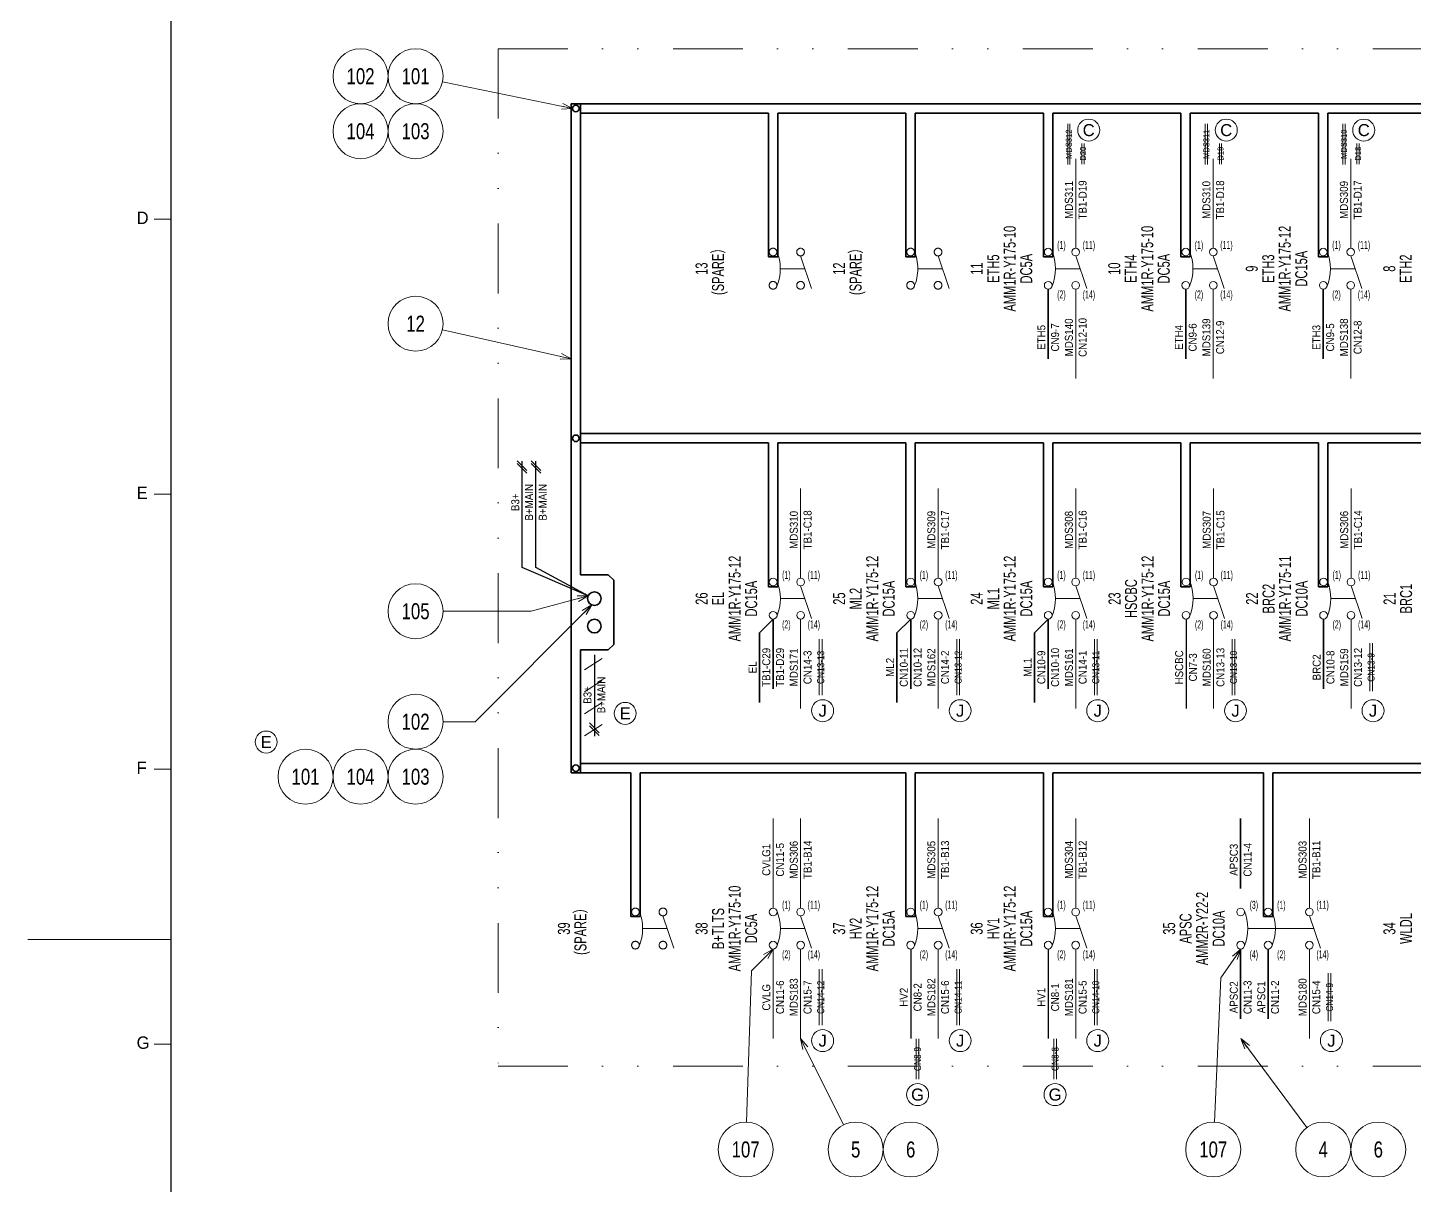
# Model space of a CAD drawing. Header units: millimetres. Extents: x 10 to 832, y 7 to 590.
# Drawn here: x 9.5 to 261.5, y 208.3 to 418.8 of the extents above; entities that cross this region are included whole.
import ezdxf
from ezdxf.enums import TextEntityAlignment as Align

# ---------------------------------------------------------------- set-up
doc = ezdxf.new("R2010")
doc.units = ezdxf.units.MM
for name, pattern in [('DASHDOT', [25.3, 12.7, -6.3, 0, -6.3]), ('DASHED', [19, 12.7, -6.3]), ('DIVIDE', [31.6, 12.7, -6.3, 0, -6.3, 0, -6.3])]:
    doc.linetypes.add(name, pattern=pattern)
for name, color, linetype in [('GR1_02', 7, 'Continuous'), ('GR1_03', 7, 'Continuous'), ('GR1_04', 7, 'Continuous'), ('GR1_05', 7, 'Continuous'), ('GR1_13', 7, 'Continuous'), ('GR1_15', 7, 'Continuous'), ('図面枠B6M', 7, 'Continuous')]:
    doc.layers.add(name, color=color, linetype=linetype)
doc.styles.add('HG丸ｺﾞｼｯｸM-PRO', font='')
doc.styles.get('HG丸ｺﾞｼｯｸM-PRO').set_extended_font_data('HG丸ｺﾞｼｯｸM-PRO')

# ---------------------------------------------------------------- blocks, each defined once
blk = doc.blocks.new('BLKF023')
at = {"layer": '図面枠B6M', "color": 2, "linetype": 'Continuous', "lineweight": 25}
blk.add_line((35.5, 584), (35.5, 15), dxfattribs=at)
at = {"layer": '図面枠B6M', "color": 4, "linetype": 'Continuous', "lineweight": 13}
for p, q in [((32.5, 384), (35.5, 384)), ((32.5, 334), (35.5, 334)), ((32.5, 284), (35.5, 284)), ((9.5, 253), (35.5, 253)), ((32.5, 234), (35.5, 234))]:
    blk.add_line(p, q, dxfattribs=at)
at = {"layer": '図面枠B6M', "color": 4, "linetype": 'Continuous', "lineweight": 13, "style": 'HG丸ｺﾞｼｯｸM-PRO'}
for s, width, p in [('D', 1.002334, (29.29, 382.45)), ('E', 1.001589, (29.29, 332.45)), ('F', 0.998986, (29.29, 282.45)), ('G', 1.003714, (29.29, 232.45))]:
    blk.add_text(s, height=2.25, dxfattribs=dict(at, width=width)).set_placement(p, align=Align.BOTTOM_LEFT)
blk = doc.blocks.new('BLKF029')
at = {"layer": 'GR1_02', "color": 4, "linetype": 'Continuous', "lineweight": 13}
blk.add_line((244.48, 251.41), (242.48, 257.32), dxfattribs=at)
at = {"layer": 'GR1_02', "color": 4, "linetype": 'DASHDOT', "lineweight": 13}
blk.add_line((231.29, 255), (243.3, 255), dxfattribs=at)
at = {"layer": 'GR1_02', "color": 4, "linetype": 'Continuous', "lineweight": 13}
for centre in [(229.98, 258.02), (234.98, 258.02), (242.48, 258.02), (229.98, 251.98), (234.98, 251.98), (242.48, 251.98)]:
    blk.add_circle(centre, 0.701, dxfattribs=at)
for centre in [(222.79, 255), (227.79, 255)]:
    blk.add_arc(centre, 8.5, 337.237, 22.763, dxfattribs=at)
at = {"layer": 'GR1_02', "color": 4, "linetype": 'Continuous', "lineweight": 13, "style": 'HG丸ｺﾞｼｯｸM-PRO'}
for s, width, p in [('(3)', 0.521222, (232.38, 259.32)), ('(1)', 0.521222, (237.38, 259.32)), ('(11)', 0.521214, (244.88, 259.32)), ('(4)', 0.521222, (232.38, 250.31)), ('(2)', 0.521222, (237.38, 250.31)), ('(14)', 0.521214, (244.88, 250.31))]:
    blk.add_text(s, height=1.455, dxfattribs=dict(at, width=width)).set_placement(p, align=Align.MIDDLE_CENTER)
blk = doc.blocks.new('BLKF030')
at = {"layer": 'GR1_13', "color": 4, "linetype": 'DIVIDE', "lineweight": 13}
for p, q in [((95, 415), (465, 415)), ((95, 415), (95, 230)), ((95, 230), (465, 230))]:
    blk.add_line(p, q, dxfattribs=at)
blk = doc.blocks.new('BLKF031')
at = {"layer": 'GR1_03', "color": 3, "linetype": 'Continuous', "lineweight": 35}
for p, q in [((445.88, 405), (110, 405)), ((110, 405), (110, 403.3)), ((144.13, 403.3), (110, 403.3)), ((144.13, 403.3), (144.13, 377.17)), ((145.83, 403.3), (145.83, 377.17)), ((169.13, 403.3), (145.83, 403.3)), ((169.13, 377.17), (169.13, 403.3)), ((194.13, 403.3), (170.83, 403.3)), ((170.83, 377.17), (170.83, 403.3)), ((194.13, 403.3), (194.13, 377.17)), ((195.83, 403.3), (195.83, 377.17)), ((219.13, 403.3), (195.83, 403.3)), ((219.13, 403.3), (219.13, 377.17)), ((220.83, 403.3), (220.83, 377.17)), ((244.13, 403.3), (220.83, 403.3)), ((244.13, 403.3), (244.13, 377.17)), ((245.83, 403.3), (245.83, 377.17)), ((269.13, 403.3), (245.83, 403.3)), ((144.13, 377.17), (145.83, 377.17)), ((169.13, 377.17), (170.83, 377.17)), ((169.19, 377.17), (170.89, 377.17)), ((194.13, 377.17), (195.83, 377.17)), ((219.13, 377.17), (220.83, 377.17)), ((244.13, 377.17), (245.83, 377.17))]:
    blk.add_line(p, q, dxfattribs=at)
blk = doc.blocks.new('BLKF045')
at = {"layer": 'GR1_02', "color": 4, "linetype": 'Continuous', "lineweight": 13}
blk.add_line((252.05, 311.41), (250.05, 317.32), dxfattribs=at)
at = {"layer": 'GR1_02', "color": 4, "linetype": 'DASHDOT', "lineweight": 13}
blk.add_line((246.36, 315), (250.87, 315), dxfattribs=at)
at = {"layer": 'GR1_02', "color": 4, "linetype": 'Continuous', "lineweight": 13}
for centre in [(245.05, 318.02), (250.05, 318.02), (245.05, 311.98), (250.05, 311.98)]:
    blk.add_circle(centre, 0.701, dxfattribs=at)
blk.add_arc((237.86, 315), 8.5, 337.237, 22.763, dxfattribs=at)
at = {"layer": 'GR1_02', "color": 4, "linetype": 'Continuous', "lineweight": 13, "style": 'HG丸ｺﾞｼｯｸM-PRO'}
for s, width, p in [('(1)', 0.521222, (247.45, 319.32)), ('(11)', 0.521214, (252.45, 319.32)), ('(2)', 0.521222, (247.45, 310.31)), ('(14)', 0.521214, (252.45, 310.31))]:
    blk.add_text(s, height=1.455, dxfattribs=dict(at, width=width)).set_placement(p, align=Align.MIDDLE_CENTER)
blk = doc.blocks.new('BLKF046')
at = {"layer": 'GR1_02', "color": 4, "linetype": 'Continuous', "lineweight": 13}
blk.add_line((152, 311.41), (150, 317.32), dxfattribs=at)
at = {"layer": 'GR1_02', "color": 4, "linetype": 'DASHDOT', "lineweight": 13}
blk.add_line((146.31, 315), (150.82, 315), dxfattribs=at)
at = {"layer": 'GR1_02', "color": 4, "linetype": 'Continuous', "lineweight": 13}
for centre in [(145, 318.02), (150, 318.02), (145, 311.98), (150, 311.98)]:
    blk.add_circle(centre, 0.701, dxfattribs=at)
blk.add_arc((137.81, 315), 8.5, 337.237, 22.763, dxfattribs=at)
at = {"layer": 'GR1_02', "color": 4, "linetype": 'Continuous', "lineweight": 13, "style": 'HG丸ｺﾞｼｯｸM-PRO'}
for s, width, p in [('(1)', 0.521222, (147.4, 319.32)), ('(11)', 0.521214, (152.4, 319.32)), ('(2)', 0.521222, (147.4, 310.31)), ('(14)', 0.521214, (152.4, 310.31))]:
    blk.add_text(s, height=1.455, dxfattribs=dict(at, width=width)).set_placement(p, align=Align.MIDDLE_CENTER)
blk = doc.blocks.new('BLKF047')
at = {"layer": 'GR1_02', "color": 4, "linetype": 'Continuous', "lineweight": 13}
blk.add_line((177, 311.41), (175, 317.32), dxfattribs=at)
at = {"layer": 'GR1_02', "color": 4, "linetype": 'DASHDOT', "lineweight": 13}
blk.add_line((171.31, 315), (175.82, 315), dxfattribs=at)
at = {"layer": 'GR1_02', "color": 4, "linetype": 'Continuous', "lineweight": 13}
for centre in [(170, 318.02), (175, 318.02), (170, 311.98), (175, 311.98)]:
    blk.add_circle(centre, 0.701, dxfattribs=at)
blk.add_arc((162.81, 315), 8.5, 337.237, 22.763, dxfattribs=at)
at = {"layer": 'GR1_02', "color": 4, "linetype": 'Continuous', "lineweight": 13, "style": 'HG丸ｺﾞｼｯｸM-PRO'}
for s, width, p in [('(1)', 0.521222, (172.4, 319.32)), ('(11)', 0.521214, (177.4, 319.32)), ('(2)', 0.521222, (172.4, 310.31)), ('(14)', 0.521214, (177.4, 310.31))]:
    blk.add_text(s, height=1.455, dxfattribs=dict(at, width=width)).set_placement(p, align=Align.MIDDLE_CENTER)
blk = doc.blocks.new('BLKF048')
at = {"layer": 'GR1_02', "color": 4, "linetype": 'Continuous', "lineweight": 13}
blk.add_line((202, 311.41), (200, 317.32), dxfattribs=at)
at = {"layer": 'GR1_02', "color": 4, "linetype": 'DASHDOT', "lineweight": 13}
blk.add_line((196.31, 315), (200.82, 315), dxfattribs=at)
at = {"layer": 'GR1_02', "color": 4, "linetype": 'Continuous', "lineweight": 13}
for centre in [(195, 318.02), (200, 318.02), (195, 311.98), (200, 311.98)]:
    blk.add_circle(centre, 0.701, dxfattribs=at)
blk.add_arc((187.81, 315), 8.5, 337.237, 22.763, dxfattribs=at)
at = {"layer": 'GR1_02', "color": 4, "linetype": 'Continuous', "lineweight": 13, "style": 'HG丸ｺﾞｼｯｸM-PRO'}
for s, width, p in [('(1)', 0.521222, (197.4, 319.32)), ('(11)', 0.521214, (202.4, 319.32)), ('(2)', 0.521222, (197.4, 310.31)), ('(14)', 0.521214, (202.4, 310.31))]:
    blk.add_text(s, height=1.455, dxfattribs=dict(at, width=width)).set_placement(p, align=Align.MIDDLE_CENTER)
blk = doc.blocks.new('BLKF052')
at = {"layer": 'GR1_02', "color": 4, "linetype": 'Continuous', "lineweight": 13}
blk.add_line((252, 371.41), (250, 377.32), dxfattribs=at)
at = {"layer": 'GR1_02', "color": 4, "linetype": 'DASHDOT', "lineweight": 13}
blk.add_line((246.31, 375), (250.82, 375), dxfattribs=at)
at = {"layer": 'GR1_02', "color": 4, "linetype": 'Continuous', "lineweight": 13}
for centre in [(245, 378.02), (250, 378.02), (245, 371.98), (250, 371.98)]:
    blk.add_circle(centre, 0.701, dxfattribs=at)
blk.add_arc((237.81, 375), 8.5, 337.237, 22.763, dxfattribs=at)
at = {"layer": 'GR1_02', "color": 4, "linetype": 'Continuous', "lineweight": 13, "style": 'HG丸ｺﾞｼｯｸM-PRO'}
for s, width, p in [('(1)', 0.521222, (247.4, 379.32)), ('(11)', 0.521214, (252.4, 379.32)), ('(2)', 0.521222, (247.4, 370.31)), ('(14)', 0.521214, (252.4, 370.31))]:
    blk.add_text(s, height=1.455, dxfattribs=dict(at, width=width)).set_placement(p, align=Align.MIDDLE_CENTER)
blk = doc.blocks.new('BLKF053')
at = {"layer": 'GR1_02', "color": 4, "linetype": 'Continuous', "lineweight": 13}
blk.add_line((227, 371.41), (225, 377.32), dxfattribs=at)
at = {"layer": 'GR1_02', "color": 4, "linetype": 'DASHDOT', "lineweight": 13}
blk.add_line((221.31, 375), (225.82, 375), dxfattribs=at)
at = {"layer": 'GR1_02', "color": 4, "linetype": 'Continuous', "lineweight": 13}
for centre in [(220, 378.02), (225, 378.02), (220, 371.98), (225, 371.98)]:
    blk.add_circle(centre, 0.701, dxfattribs=at)
blk.add_arc((212.81, 375), 8.5, 337.237, 22.763, dxfattribs=at)
at = {"layer": 'GR1_02', "color": 4, "linetype": 'Continuous', "lineweight": 13, "style": 'HG丸ｺﾞｼｯｸM-PRO'}
for s, width, p in [('(1)', 0.521222, (222.4, 379.32)), ('(11)', 0.521214, (227.4, 379.32)), ('(2)', 0.521222, (222.4, 370.31)), ('(14)', 0.521214, (227.4, 370.31))]:
    blk.add_text(s, height=1.455, dxfattribs=dict(at, width=width)).set_placement(p, align=Align.MIDDLE_CENTER)
blk = doc.blocks.new('BLKF054')
at = {"layer": 'GR1_02', "color": 4, "linetype": 'Continuous', "lineweight": 13}
blk.add_line((202, 371.41), (200, 377.32), dxfattribs=at)
at = {"layer": 'GR1_02', "color": 4, "linetype": 'DASHDOT', "lineweight": 13}
blk.add_line((196.31, 375), (200.82, 375), dxfattribs=at)
at = {"layer": 'GR1_02', "color": 4, "linetype": 'Continuous', "lineweight": 13}
for centre in [(195, 378.02), (200, 378.02), (195, 371.98), (200, 371.98)]:
    blk.add_circle(centre, 0.701, dxfattribs=at)
blk.add_arc((187.81, 375), 8.5, 337.237, 22.763, dxfattribs=at)
at = {"layer": 'GR1_02', "color": 4, "linetype": 'Continuous', "lineweight": 13, "style": 'HG丸ｺﾞｼｯｸM-PRO'}
for s, width, p in [('(1)', 0.521222, (197.4, 379.32)), ('(11)', 0.521214, (202.4, 379.32)), ('(2)', 0.521222, (197.4, 370.31)), ('(14)', 0.521214, (202.4, 370.31))]:
    blk.add_text(s, height=1.455, dxfattribs=dict(at, width=width)).set_placement(p, align=Align.MIDDLE_CENTER)
blk = doc.blocks.new('BLKF055')
at = {"layer": 'GR1_02', "color": 4, "linetype": 'Continuous', "lineweight": 13}
blk.add_line((177, 251.41), (175, 257.32), dxfattribs=at)
at = {"layer": 'GR1_02', "color": 4, "linetype": 'DASHDOT', "lineweight": 13}
blk.add_line((171.31, 255), (175.82, 255), dxfattribs=at)
at = {"layer": 'GR1_02', "color": 4, "linetype": 'Continuous', "lineweight": 13}
for centre in [(170, 258.02), (175, 258.02), (170, 251.98), (175, 251.98)]:
    blk.add_circle(centre, 0.701, dxfattribs=at)
blk.add_arc((162.81, 255), 8.5, 337.237, 22.763, dxfattribs=at)
at = {"layer": 'GR1_02', "color": 4, "linetype": 'Continuous', "lineweight": 13, "style": 'HG丸ｺﾞｼｯｸM-PRO'}
for s, width, p in [('(1)', 0.521222, (172.4, 259.32)), ('(11)', 0.521214, (177.4, 259.32)), ('(2)', 0.521222, (172.4, 250.31)), ('(14)', 0.521214, (177.4, 250.31))]:
    blk.add_text(s, height=1.455, dxfattribs=dict(at, width=width)).set_placement(p, align=Align.MIDDLE_CENTER)
blk = doc.blocks.new('BLKF056')
at = {"layer": 'GR1_02', "color": 4, "linetype": 'Continuous', "lineweight": 13}
blk.add_line((202, 251.41), (200, 257.32), dxfattribs=at)
at = {"layer": 'GR1_02', "color": 4, "linetype": 'DASHDOT', "lineweight": 13}
blk.add_line((196.31, 255), (200.82, 255), dxfattribs=at)
at = {"layer": 'GR1_02', "color": 4, "linetype": 'Continuous', "lineweight": 13}
for centre in [(195, 258.02), (200, 258.02), (195, 251.98), (200, 251.98)]:
    blk.add_circle(centre, 0.701, dxfattribs=at)
blk.add_arc((187.81, 255), 8.5, 337.237, 22.763, dxfattribs=at)
at = {"layer": 'GR1_02', "color": 4, "linetype": 'Continuous', "lineweight": 13, "style": 'HG丸ｺﾞｼｯｸM-PRO'}
for s, width, p in [('(1)', 0.521222, (197.4, 259.32)), ('(11)', 0.521214, (202.4, 259.32)), ('(2)', 0.521222, (197.4, 250.31)), ('(14)', 0.521214, (202.4, 250.31))]:
    blk.add_text(s, height=1.455, dxfattribs=dict(at, width=width)).set_placement(p, align=Align.MIDDLE_CENTER)
blk = doc.blocks.new('BLKF065')
at = {"layer": 'GR1_02', "color": 4, "linetype": 'DIVIDE', "lineweight": 13}
for p, q in [((151.98, 371.41), (149.98, 377.32)), ((146.29, 375), (150.8, 375))]:
    blk.add_line(p, q, dxfattribs=at)
for centre in [(144.98, 378.02), (149.98, 378.02), (144.98, 371.98), (149.98, 371.98)]:
    blk.add_circle(centre, 0.701, dxfattribs=at)
blk.add_arc((137.79, 375), 8.5, 337.237, 22.763, dxfattribs=at)
blk = doc.blocks.new('BLKF066')
at = {"layer": 'GR1_03', "color": 3, "linetype": 'Continuous', "lineweight": 35}
for p, q in [((445.88, 345), (110, 345)), ((110, 345), (110, 343.3)), ((144.13, 343.3), (110, 343.3)), ((144.13, 343.3), (144.13, 317.17)), ((145.83, 343.3), (145.83, 317.17)), ((169.13, 343.3), (145.83, 343.3)), ((169.13, 317.17), (169.13, 343.3)), ((194.13, 343.3), (170.83, 343.3)), ((170.83, 317.17), (170.83, 343.3)), ((194.13, 343.3), (194.13, 317.17)), ((195.83, 343.3), (195.83, 317.17)), ((219.13, 343.3), (195.83, 343.3)), ((219.13, 343.3), (219.13, 317.17)), ((220.83, 343.3), (220.83, 317.17)), ((244.13, 343.3), (220.83, 343.3)), ((244.13, 343.3), (244.13, 317.17)), ((245.83, 343.3), (245.83, 317.17)), ((269.13, 343.3), (245.83, 343.3)), ((144.13, 317.17), (145.83, 317.17)), ((169.13, 317.17), (170.83, 317.17)), ((169.19, 317.17), (170.89, 317.17)), ((194.13, 317.17), (195.83, 317.17)), ((219.13, 317.17), (220.83, 317.17)), ((244.13, 317.17), (245.83, 317.17))]:
    blk.add_line(p, q, dxfattribs=at)
blk = doc.blocks.new('BLKF067')
at = {"layer": 'GR1_02', "color": 4, "linetype": 'Continuous', "lineweight": 13}
blk.add_line((227.05, 311.41), (225.05, 317.32), dxfattribs=at)
at = {"layer": 'GR1_02', "color": 4, "linetype": 'DASHDOT', "lineweight": 13}
blk.add_line((221.36, 315), (225.87, 315), dxfattribs=at)
at = {"layer": 'GR1_02', "color": 4, "linetype": 'Continuous', "lineweight": 13}
for centre in [(220.05, 318.02), (225.05, 318.02), (220.05, 311.98), (225.05, 311.98)]:
    blk.add_circle(centre, 0.701, dxfattribs=at)
blk.add_arc((212.86, 315), 8.5, 337.237, 22.763, dxfattribs=at)
at = {"layer": 'GR1_02', "color": 4, "linetype": 'Continuous', "lineweight": 13, "style": 'HG丸ｺﾞｼｯｸM-PRO'}
for s, width, p in [('(1)', 0.521222, (222.45, 319.32)), ('(11)', 0.521214, (227.45, 319.32)), ('(2)', 0.521222, (222.45, 310.31)), ('(14)', 0.521214, (227.45, 310.31))]:
    blk.add_text(s, height=1.455, dxfattribs=dict(at, width=width)).set_placement(p, align=Align.MIDDLE_CENTER)
blk = doc.blocks.new('BLKF068')
at = {"layer": 'GR1_03', "color": 3, "linetype": 'Continuous', "lineweight": 35}
for p, q in [((445.88, 285), (110, 285)), ((110, 285), (110, 283.3)), ((119.12, 283.3), (110, 283.3)), ((119.12, 283.3), (119.12, 257.17)), ((169.13, 283.3), (120.82, 283.3)), ((120.82, 283.3), (120.82, 257.17)), ((169.13, 257.17), (169.13, 283.3)), ((194.13, 283.3), (170.83, 283.3)), ((170.83, 257.17), (170.83, 283.3)), ((194.13, 283.3), (194.13, 257.17)), ((195.83, 283.3), (195.83, 257.17)), ((234.13, 283.3), (195.83, 283.3)), ((234.13, 283.3), (234.13, 257.17)), ((235.83, 283.3), (235.83, 257.17)), ((269.13, 283.3), (235.83, 283.3)), ((119.12, 257.17), (120.82, 257.17)), ((169.13, 257.17), (170.83, 257.17)), ((169.19, 257.17), (170.89, 257.17)), ((194.13, 257.17), (195.83, 257.17)), ((234.13, 257.17), (235.83, 257.17))]:
    blk.add_line(p, q, dxfattribs=at)
blk = doc.blocks.new('BLKF069')
at = {"layer": 'GR1_02', "color": 4, "linetype": 'DIVIDE', "lineweight": 13}
for p, q in [((126.97, 251.41), (124.97, 257.32)), ((121.27, 255), (125.78, 255))]:
    blk.add_line(p, q, dxfattribs=at)
for centre in [(119.97, 258.02), (124.97, 258.02), (119.97, 251.98), (124.97, 251.98)]:
    blk.add_circle(centre, 0.701, dxfattribs=at)
blk.add_arc((112.77, 255), 8.5, 337.237, 22.763, dxfattribs=at)
blk = doc.blocks.new('BLKF070')
at = {"layer": 'GR1_03', "color": 3, "linetype": 'Continuous', "lineweight": 35}
for p, q in [((108.3, 405), (110, 405)), ((108.3, 405), (108.3, 283.3)), ((110, 405), (110, 319.34)), ((115.04, 319.34), (110, 319.34)), ((116.04, 318.34), (115.04, 319.34)), ((116.04, 306.66), (116.04, 318.34)), ((110, 305.66), (110, 283.3)), ((110, 305.66), (115.04, 305.66)), ((116.04, 306.66), (115.04, 305.66)), ((108.3, 283.3), (110, 283.3))]:
    blk.add_line(p, q, dxfattribs=at)
for centre, radius in [((109.15, 404.15), 0.6), ((109.15, 344.15), 0.6), ((112.5, 315), 1.24), ((112.5, 310), 1.24), ((109.15, 284.15), 0.6)]:
    blk.add_circle(centre, radius, dxfattribs=at)
blk = doc.blocks.new('BLKF114')
at = {"layer": 'GR1_02', "color": 4, "linetype": 'DIVIDE', "lineweight": 13}
for p, q in [((176.98, 371.41), (174.98, 377.32)), ((171.29, 375), (175.8, 375))]:
    blk.add_line(p, q, dxfattribs=at)
for centre in [(169.98, 378.02), (174.98, 378.02), (169.98, 371.98), (174.98, 371.98)]:
    blk.add_circle(centre, 0.701, dxfattribs=at)
blk.add_arc((162.79, 375), 8.5, 337.237, 22.763, dxfattribs=at)
blk = doc.blocks.new('FXTIP_ARROW_S')
at = {"color": 0, "linetype": 'Continuous', "lineweight": -2}
for q in [(-1, 0), (-0.97, 0.26), (-0.97, -0.26)]:
    blk.add_line((0, 0), q, dxfattribs=at)
blk = doc.blocks.new('BLKF192')
at = {"layer": 'GR1_02', "color": 4, "linetype": 'Continuous', "lineweight": 13}
blk.add_line((152, 251.41), (150, 257.32), dxfattribs=at)
at = {"layer": 'GR1_02', "color": 4, "linetype": 'DASHDOT', "lineweight": 13}
blk.add_line((146.31, 255), (150.82, 255), dxfattribs=at)
at = {"layer": 'GR1_02', "color": 4, "linetype": 'Continuous', "lineweight": 13}
for centre in [(145, 258.02), (150, 258.02), (145, 251.98), (150, 251.98)]:
    blk.add_circle(centre, 0.701, dxfattribs=at)
blk.add_arc((137.81, 255), 8.5, 337.237, 22.763, dxfattribs=at)
at = {"layer": 'GR1_02', "color": 4, "linetype": 'Continuous', "lineweight": 13, "style": 'HG丸ｺﾞｼｯｸM-PRO'}
for s, width, p in [('(1)', 0.521222, (147.4, 259.32)), ('(11)', 0.521214, (152.4, 259.32)), ('(2)', 0.521222, (147.4, 250.31)), ('(14)', 0.521214, (152.4, 250.31))]:
    blk.add_text(s, height=1.455, dxfattribs=dict(at, width=width)).set_placement(p, align=Align.MIDDLE_CENTER)
blk = doc.blocks.new('BLKF221')
at = {"layer": 'GR1_05', "color": 4, "linetype": 'Continuous', "lineweight": 13}
blk.add_circle((202.36, 400.2), 2, dxfattribs=at)
at = {"layer": 'GR1_05', "color": 4, "linetype": 'Continuous', "lineweight": 13, "style": 'HG丸ｺﾞｼｯｸM-PRO', "width": 1.042931}
blk.add_text('C', height=2.18, dxfattribs=at).set_placement((202.36, 400.2), align=Align.MIDDLE_CENTER)
blk = doc.blocks.new('BLKF238')
at = {"layer": 'GR1_05', "color": 4, "linetype": 'Continuous', "lineweight": 13}
blk.add_circle((227.36, 400.2), 2, dxfattribs=at)
at = {"layer": 'GR1_05', "color": 4, "linetype": 'Continuous', "lineweight": 13, "style": 'HG丸ｺﾞｼｯｸM-PRO', "width": 1.042931}
blk.add_text('C', height=2.18, dxfattribs=at).set_placement((227.36, 400.2), align=Align.MIDDLE_CENTER)
blk = doc.blocks.new('BLKF239')
at = {"layer": 'GR1_05', "color": 4, "linetype": 'Continuous', "lineweight": 13}
blk.add_circle((252.36, 400.2), 2, dxfattribs=at)
at = {"layer": 'GR1_05', "color": 4, "linetype": 'Continuous', "lineweight": 13, "style": 'HG丸ｺﾞｼｯｸM-PRO', "width": 1.042931}
blk.add_text('C', height=2.18, dxfattribs=at).set_placement((252.36, 400.2), align=Align.MIDDLE_CENTER)
blk = doc.blocks.new('BLKF251')
at = {"layer": 'GR1_05', "color": 4, "linetype": 'Continuous', "lineweight": 13}
blk.add_circle((52.84, 288.92), 2, dxfattribs=at)
at = {"layer": 'GR1_05', "color": 4, "linetype": 'Continuous', "lineweight": 13, "style": 'HG丸ｺﾞｼｯｸM-PRO', "width": 1.04259}
blk.add_text('E', height=2.18, dxfattribs=at).set_placement((52.84, 288.92), align=Align.MIDDLE_CENTER)
blk = doc.blocks.new('BLKF261')
at = {"layer": 'GR1_05', "color": 4, "linetype": 'Continuous', "lineweight": 13}
blk.add_circle((118.1, 294.12), 2, dxfattribs=at)
at = {"layer": 'GR1_05', "color": 4, "linetype": 'Continuous', "lineweight": 13, "style": 'HG丸ｺﾞｼｯｸM-PRO', "width": 1.04259}
blk.add_text('E', height=2.18, dxfattribs=at).set_placement((118.1, 294.12), align=Align.MIDDLE_CENTER)
blk = doc.blocks.new('BLKF299')
at = {"layer": 'GR1_05', "color": 4, "linetype": 'Continuous', "lineweight": 13}
blk.add_circle((196.25, 224.81), 2, dxfattribs=at)
at = {"layer": 'GR1_05', "color": 4, "linetype": 'Continuous', "lineweight": 13, "style": 'HG丸ｺﾞｼｯｸM-PRO', "width": 1.042883}
blk.add_text('G', height=2.18, dxfattribs=at).set_placement((196.25, 224.81), align=Align.MIDDLE_CENTER)
blk = doc.blocks.new('BLKF300')
at = {"layer": 'GR1_05', "color": 4, "linetype": 'Continuous', "lineweight": 13}
blk.add_circle((171.25, 224.81), 2, dxfattribs=at)
at = {"layer": 'GR1_05', "color": 4, "linetype": 'Continuous', "lineweight": 13, "style": 'HG丸ｺﾞｼｯｸM-PRO', "width": 1.042883}
blk.add_text('G', height=2.18, dxfattribs=at).set_placement((171.25, 224.81), align=Align.MIDDLE_CENTER)
blk = doc.blocks.new('BLKF340')
at = {"layer": 'GR1_05', "color": 4, "linetype": 'Continuous', "lineweight": 13}
blk.add_circle((154, 294.62), 2, dxfattribs=at)
at = {"layer": 'GR1_05', "color": 4, "linetype": 'Continuous', "lineweight": 13, "style": 'HG丸ｺﾞｼｯｸM-PRO', "width": 1.042809}
blk.add_text('J', height=2.18, dxfattribs=at).set_placement((154, 294.62), align=Align.MIDDLE_CENTER)
blk = doc.blocks.new('BLKF341')
at = {"layer": 'GR1_05', "color": 4, "linetype": 'Continuous', "lineweight": 13}
blk.add_circle((179, 294.62), 2, dxfattribs=at)
at = {"layer": 'GR1_05', "color": 4, "linetype": 'Continuous', "lineweight": 13, "style": 'HG丸ｺﾞｼｯｸM-PRO', "width": 1.042809}
blk.add_text('J', height=2.18, dxfattribs=at).set_placement((179, 294.62), align=Align.MIDDLE_CENTER)
blk = doc.blocks.new('BLKF342')
at = {"layer": 'GR1_05', "color": 4, "linetype": 'Continuous', "lineweight": 13}
blk.add_circle((204, 294.62), 2, dxfattribs=at)
at = {"layer": 'GR1_05', "color": 4, "linetype": 'Continuous', "lineweight": 13, "style": 'HG丸ｺﾞｼｯｸM-PRO', "width": 1.042809}
blk.add_text('J', height=2.18, dxfattribs=at).set_placement((204, 294.62), align=Align.MIDDLE_CENTER)
blk = doc.blocks.new('BLKF343')
at = {"layer": 'GR1_05', "color": 4, "linetype": 'Continuous', "lineweight": 13}
blk.add_circle((154, 234.62), 2, dxfattribs=at)
at = {"layer": 'GR1_05', "color": 4, "linetype": 'Continuous', "lineweight": 13, "style": 'HG丸ｺﾞｼｯｸM-PRO', "width": 1.042809}
blk.add_text('J', height=2.18, dxfattribs=at).set_placement((154, 234.62), align=Align.MIDDLE_CENTER)
blk = doc.blocks.new('BLKF344')
at = {"layer": 'GR1_05', "color": 4, "linetype": 'Continuous', "lineweight": 13}
blk.add_circle((179, 234.62), 2, dxfattribs=at)
at = {"layer": 'GR1_05', "color": 4, "linetype": 'Continuous', "lineweight": 13, "style": 'HG丸ｺﾞｼｯｸM-PRO', "width": 1.042809}
blk.add_text('J', height=2.18, dxfattribs=at).set_placement((179, 234.62), align=Align.MIDDLE_CENTER)
blk = doc.blocks.new('BLKF345')
at = {"layer": 'GR1_05', "color": 4, "linetype": 'Continuous', "lineweight": 13}
blk.add_circle((204, 234.62), 2, dxfattribs=at)
at = {"layer": 'GR1_05', "color": 4, "linetype": 'Continuous', "lineweight": 13, "style": 'HG丸ｺﾞｼｯｸM-PRO', "width": 1.042809}
blk.add_text('J', height=2.18, dxfattribs=at).set_placement((204, 234.62), align=Align.MIDDLE_CENTER)
blk = doc.blocks.new('BLKF346')
at = {"layer": 'GR1_05', "color": 4, "linetype": 'Continuous', "lineweight": 13}
blk.add_circle((246.48, 234.62), 2, dxfattribs=at)
at = {"layer": 'GR1_05', "color": 4, "linetype": 'Continuous', "lineweight": 13, "style": 'HG丸ｺﾞｼｯｸM-PRO', "width": 1.042809}
blk.add_text('J', height=2.18, dxfattribs=at).set_placement((246.48, 234.62), align=Align.MIDDLE_CENTER)
blk = doc.blocks.new('BLKF355')
at = {"layer": 'GR1_05', "color": 4, "linetype": 'Continuous', "lineweight": 13}
blk.add_circle((229.05, 294.62), 2, dxfattribs=at)
at = {"layer": 'GR1_05', "color": 4, "linetype": 'Continuous', "lineweight": 13, "style": 'HG丸ｺﾞｼｯｸM-PRO', "width": 1.042809}
blk.add_text('J', height=2.18, dxfattribs=at).set_placement((229.05, 294.62), align=Align.MIDDLE_CENTER)
blk = doc.blocks.new('BLKF356')
at = {"layer": 'GR1_05', "color": 4, "linetype": 'Continuous', "lineweight": 13}
blk.add_circle((254.05, 294.62), 2, dxfattribs=at)
at = {"layer": 'GR1_05', "color": 4, "linetype": 'Continuous', "lineweight": 13, "style": 'HG丸ｺﾞｼｯｸM-PRO', "width": 1.042809}
blk.add_text('J', height=2.18, dxfattribs=at).set_placement((254.05, 294.62), align=Align.MIDDLE_CENTER)

msp = doc.modelspace()

# ---------------------------------------------------------------- linework, layer by layer
at = {"layer": 'GR1_03', "color": 4, "linetype": 'Continuous', "lineweight": 13}
for p, q in [((200, 395), (200, 378.72)), ((225, 395), (225, 378.72)), ((250, 395), (250, 378.72)), ((200, 371.28), (200, 355)), ((225, 371.28), (225, 355)), ((250, 371.28), (250, 355)), ((98.49, 340.07), (100.25, 338.3)), ((98.49, 339.57), (100.25, 337.8)), ((100.99, 340.07), (102.75, 338.3)), ((100.99, 339.57), (102.75, 337.8)), ((150, 335), (150, 318.72)), ((175, 335), (175, 318.72)), ((200, 335), (200, 318.72)), ((225.05, 335), (225.05, 318.72)), ((250.05, 335), (250.05, 318.72)), ((150, 311.28), (150, 295)), ((175, 311.28), (175, 295)), ((200, 311.28), (200, 295)), ((225.05, 311.28), (225.05, 295)), ((250.05, 311.28), (250.05, 295)), ((145, 275), (145, 258.72)), ((150, 275), (150, 258.72)), ((175, 275), (175, 258.72)), ((200, 275), (200, 258.72)), ((242.48, 275), (242.48, 258.72)), ((145, 251.28), (145, 235)), ((150, 251.28), (150, 235)), ((175, 251.28), (175, 235)), ((200, 251.28), (200, 235)), ((242.48, 251.28), (242.48, 235))]:
    msp.add_line(p, q, dxfattribs=at)
at = {"layer": 'GR1_03', "color": 3, "linetype": 'DASHED', "lineweight": 35}
for p, q in [((195, 371.28), (195, 355)), ((220, 371.28), (220, 355)), ((245, 371.28), (245, 355)), ((145, 311.28), (142.5, 308.78)), ((145, 311.28), (145, 295)), ((170, 311.28), (167.5, 308.78)), ((170, 311.28), (170, 295)), ((195, 311.28), (192.5, 308.78)), ((195, 311.28), (195, 295)), ((245.05, 311.28), (245.05, 295)), ((142.5, 308.78), (142.5, 295)), ((167.5, 308.78), (167.5, 295)), ((192.5, 308.78), (192.5, 295)), ((229.98, 275), (229.98, 258.72)), ((229.98, 251.28), (229.98, 235)), ((234.98, 251.28), (234.98, 235))]:
    msp.add_line(p, q, dxfattribs=at)
at = {"layer": 'GR1_03', "color": 2, "linetype": 'Continuous', "lineweight": 25}
for p, q in [((99.37, 320.63), (99.37, 340.02)), ((101.87, 320.63), (101.87, 340.02)), ((111.36, 315.49), (99.37, 320.63)), ((111.36, 315.49), (101.87, 320.63)), ((220.05, 311.28), (220.05, 295)), ((170, 251.28), (170, 235)), ((195, 251.28), (195, 235))]:
    msp.add_line(p, q, dxfattribs=at)
at = {"layer": 'GR1_05', "color": 4, "linetype": 'Continuous', "lineweight": 13}
for p, q in [((198.55, 393.95), (198.55, 401.33)), ((198.95, 393.95), (198.95, 401.33)), ((223.55, 393.95), (223.55, 401.33)), ((223.95, 393.95), (223.95, 401.33)), ((248.55, 393.95), (248.55, 401.33)), ((248.95, 393.95), (248.95, 401.33)), ((201.12, 394.02), (201.12, 397.78)), ((201.52, 394.02), (201.52, 397.78)), ((226.12, 394.02), (226.12, 397.78)), ((226.52, 394.02), (226.52, 397.78)), ((251.12, 394.02), (251.12, 397.78)), ((251.52, 394.02), (251.52, 397.78)), ((153.39, 297.42), (153.39, 307.62)), ((153.89, 297.42), (153.89, 307.62)), ((178.39, 297.42), (178.39, 307.62)), ((178.89, 297.42), (178.89, 307.62)), ((203.39, 297.42), (203.39, 307.62)), ((203.89, 297.42), (203.89, 307.62)), ((228.44, 297.42), (228.44, 307.62)), ((228.94, 297.42), (228.94, 307.62)), ((253.44, 298.17), (253.44, 306.87)), ((253.94, 298.17), (253.94, 306.87)), ((113.89, 304.08), (110.73, 302.07)), ((113.89, 300.08), (110.73, 298.07)), ((113.89, 296.08), (110.73, 294.07)), ((111.62, 292.39), (113.38, 290.62)), ((113.89, 292.08), (110.73, 290.07)), ((111.62, 291.89), (113.38, 290.12)), ((153.39, 237.42), (153.39, 247.62)), ((153.89, 237.42), (153.89, 247.62)), ((178.39, 237.42), (178.39, 247.62)), ((178.89, 237.42), (178.89, 247.62)), ((203.39, 237.42), (203.39, 247.62)), ((203.89, 237.42), (203.89, 247.62)), ((245.88, 238.17), (245.88, 246.87)), ((246.38, 238.17), (246.38, 246.87)), ((171, 227.61), (171, 234.96)), ((171.5, 227.61), (171.5, 234.96)), ((196, 227.61), (196, 234.96)), ((196.5, 227.61), (196.5, 234.96))]:
    msp.add_line(p, q, dxfattribs=at)
at = {"layer": 'GR1_05', "color": 2, "linetype": 'Continuous', "lineweight": 25}
msp.add_line((112.5, 304.78), (112.5, 289.98), dxfattribs=at)
at = {"layer": 'GR1_15', "color": 4, "linetype": 'Continuous', "lineweight": 13}
for p, q in [((108.55, 404.15), (84.9, 409)), ((108.3, 358.62), (84.88, 363.9)), ((111.36, 315.49), (101, 312.71)), ((101, 312.71), (85, 312.71)), ((112.04, 313.84), (90.82, 292.62)), ((90.82, 292.62), (85, 292.62)), ((145, 251.28), (141.06, 247.29)), ((230, 251.28), (226.38, 246.02)), ((141.06, 247.29), (140.16, 219.82)), ((226.38, 246.02), (225.22, 219.81)), ((150, 235), (157.78, 219.3)), ((230, 235), (242.02, 218.83))]:
    msp.add_line(p, q, dxfattribs=at)
for centre in [(70, 410), (80, 410), (70, 400), (80, 400), (80, 365), (80, 312.71), (80, 292.62), (60, 282.62), (70, 282.62), (80, 282.62), (140, 214.82), (160, 214.82), (170, 214.82), (225, 214.82), (245, 214.82), (255, 214.82)]:
    msp.add_circle(centre, 5, dxfattribs=at)

# ---------------------------------------------------------------- block references
at = {"layer": 'GR1_02', "color": 4, "linetype": 'DIVIDE', "lineweight": 13}
for name in ['BLKF065', 'BLKF114', 'BLKF069']:
    msp.add_blockref(name, (0, 0), dxfattribs=at)
at = {"layer": 'GR1_02', "color": 4, "linetype": 'Continuous', "lineweight": 13}
for name in ['BLKF054', 'BLKF053', 'BLKF052', 'BLKF046', 'BLKF047', 'BLKF048', 'BLKF067', 'BLKF045', 'BLKF192', 'BLKF055', 'BLKF056', 'BLKF029']:
    msp.add_blockref(name, (0, 0), dxfattribs=at)
at = {"layer": 'GR1_03', "color": 3, "linetype": 'Continuous', "lineweight": 35}
for name in ['BLKF070', 'BLKF031', 'BLKF066', 'BLKF068']:
    msp.add_blockref(name, (0, 0), dxfattribs=at)
at = {"layer": 'GR1_05', "color": 4, "linetype": 'Continuous', "lineweight": 13}
for name in ['BLKF221', 'BLKF238', 'BLKF239', 'BLKF261', 'BLKF340', 'BLKF341', 'BLKF342', 'BLKF355', 'BLKF356', 'BLKF251', 'BLKF343', 'BLKF344', 'BLKF345', 'BLKF346', 'BLKF300', 'BLKF299']:
    msp.add_blockref(name, (0, 0), dxfattribs=at)
at = {"layer": 'GR1_13', "color": 4, "linetype": 'DIVIDE', "lineweight": 13}
msp.add_blockref('BLKF030', (0, 0), dxfattribs=at)
at = {"layer": 'GR1_15', "color": 4, "linetype": 'Continuous', "lineweight": 13, "xscale": 2, "yscale": 2}
for p, rotation in [((108.55, 404.15), 348.4201701571803), ((108.3, 358.62), 347.3019098971873), ((111.36, 315.49), 15.00000000000002), ((112.04, 313.84), 44.99999999999996), ((145, 251.28), 45.42088126022701), ((230, 251.28), 55.46063883397561), ((150, 235), 116.3599990434115), ((230, 235), 126.6234827992888)]:
    msp.add_blockref('FXTIP_ARROW_S', p, dxfattribs=dict(at, rotation=rotation))
at = {"layer": '図面枠B6M', "color": 4, "linetype": 'Continuous', "lineweight": 13}
msp.add_blockref('BLKF023', (0, 0), dxfattribs=at)

# ---------------------------------------------------------------- texts
at = {"layer": 'GR1_02', "color": 4, "linetype": 'Continuous', "lineweight": 13, "style": 'HG丸ｺﾞｼｯｸM-PRO'}
for s, height, width, p in [('AMM1R-Y175-10', 2.1818, 0.692153, (188, 375)), ('AMM1R-Y175-10', 2.1818, 0.692153, (213, 375)), ('AMM1R-Y175-12', 2.1818, 0.692153, (238, 375)), ('(SPARE）', 2.182, 0.691922, (134.98, 375)), ('(SPARE）', 2.182, 0.691922, (159.98, 375)), ('DC15A', 2.182, 0.692605, (241, 375)), ('13', 2.182, 0.691275, (131.98, 375)), ('12', 2.182, 0.691275, (156.98, 375)), ('11', 2.182, 0.691275, (182, 375)), ('ETH5', 2.182, 0.69225, (185, 375)), ('DC5A', 2.182, 0.692919, (191, 375)), ('10', 2.182, 0.691275, (207, 375)), ('ETH4', 2.182, 0.69225, (210, 375)), ('DC5A', 2.182, 0.692919, (216, 375)), ('ETH3', 2.182, 0.69225, (235, 375)), ('ETH2', 2.182, 0.69225, (260, 375)), ('9', 2.18, 0.691275, (232, 375)), ('8', 2.18, 0.691275, (257, 375)), ('AMM1R-Y175-12', 2.1818, 0.692153, (138, 315)), ('AMM1R-Y175-12', 2.1818, 0.692153, (163, 315)), ('AMM1R-Y175-12', 2.1818, 0.692153, (188, 315)), ('AMM1R-Y175-12', 2.1818, 0.692153, (213.05, 315)), ('AMM1R-Y175-11', 2.1818, 0.692153, (238.05, 315)), ('DC15A', 2.182, 0.692605, (141, 315)), ('DC15A', 2.182, 0.692605, (166, 315)), ('DC15A', 2.182, 0.692605, (191, 315)), ('HSCBC', 2.182, 0.692976, (210.05, 315)), ('DC15A', 2.182, 0.692605, (216.05, 315)), ('BRC2', 2.182, 0.693219, (235.05, 315)), ('DC10A', 2.182, 0.692605, (241.05, 315)), ('BRC1', 2.182, 0.693219, (260.05, 315)), ('26', 2.182, 0.691275, (132, 315)), ('EL', 2.182, 0.692167, (135, 315)), ('25', 2.182, 0.691275, (157, 315)), ('ML2', 2.182, 0.692704, (160, 315)), ('24', 2.182, 0.691275, (182, 315)), ('ML1', 2.182, 0.692704, (185, 315)), ('23', 2.182, 0.691275, (207.05, 315)), ('22', 2.182, 0.691275, (232.05, 315)), ('21', 2.182, 0.691275, (257.05, 315)), ('AMM1R-Y175-10', 2.1818, 0.692153, (138, 255)), ('AMM1R-Y175-12', 2.1818, 0.692153, (163, 255)), ('AMM1R-Y175-12', 2.1818, 0.692153, (188, 255)), ('AMM2R-Y22-2', 2.1818, 0.692315, (222.98, 255)), ('(SPARE）', 2.182, 0.691922, (109.97, 255)), ('B+TLTS', 2.182, 0.693754, (135, 255)), ('DC5A', 2.182, 0.692919, (141, 255)), ('DC15A', 2.182, 0.692605, (166, 255)), ('DC15A', 2.182, 0.692605, (191, 255)), ('APSC', 2.182, 0.692262, (219.98, 255)), ('DC10A', 2.182, 0.692605, (225.98, 255)), ('WLDL', 2.182, 0.692533, (260.02, 255)), ('39', 2.182, 0.691275, (106.97, 255)), ('38', 2.182, 0.691275, (132, 255)), ('37', 2.182, 0.691275, (157, 255)), ('HV2', 2.182, 0.690888, (160, 255)), ('36', 2.182, 0.691275, (182, 255)), ('HV1', 2.182, 0.690888, (185, 255)), ('35', 2.182, 0.691275, (216.98, 255)), ('34', 2.182, 0.691275, (257.02, 255))]:
    msp.add_text(s, height=height, rotation=90, dxfattribs=dict(at, width=width)).set_placement(p, align=Align.MIDDLE_CENTER)
at = {"layer": 'GR1_04', "color": 3, "linetype": 'Continuous', "lineweight": 35, "style": 'HG丸ｺﾞｼｯｸM-PRO'}
for s, width, p in [('MDS311', 0.911744, (198.75, 387.5)), ('TB1-D19', 0.911582, (201.25, 387.5)), ('MDS310', 0.911744, (223.75, 387.5)), ('TB1-D18', 0.911582, (226.25, 387.5)), ('MDS309', 0.911744, (248.75, 387.5)), ('TB1-D17', 0.911582, (251.25, 387.5)), ('MDS140', 0.911744, (198.75, 362.5)), ('CN12-10', 0.911268, (201.25, 362.5)), ('MDS139', 0.911744, (223.75, 362.5)), ('CN12-9', 0.911361, (226.25, 362.5)), ('MDS138', 0.911744, (248.75, 362.5)), ('CN12-8', 0.911361, (251.25, 362.5)), ('ETH5', 0.912511, (193.75, 362.5)), ('CN9-7', 0.911493, (196.25, 362.5)), ('ETH4', 0.912511, (218.75, 362.5)), ('CN9-6', 0.911493, (221.25, 362.5)), ('ETH3', 0.912511, (243.75, 362.5)), ('CN9-5', 0.911493, (246.25, 362.5)), ('B+MAIN', 0.913147, (100.62, 332.52)), ('B+MAIN', 0.913147, (103.12, 332.52)), ('B3+', 0.911533, (98.12, 332.52)), ('MDS310', 0.911744, (148.75, 327.5)), ('TB1-C18', 0.911795, (151.25, 327.5)), ('MDS309', 0.911744, (173.75, 327.5)), ('TB1-C17', 0.911795, (176.25, 327.5)), ('MDS308', 0.911744, (198.75, 327.5)), ('TB1-C16', 0.911795, (201.25, 327.5)), ('MDS307', 0.911744, (223.8, 327.5)), ('TB1-C15', 0.911795, (226.3, 327.5)), ('MDS306', 0.911744, (248.8, 327.5)), ('TB1-C14', 0.911795, (251.3, 327.5)), ('TB1-C29', 0.911795, (143.75, 302.5)), ('TB1-D29', 0.911582, (146.25, 302.5)), ('MDS171', 0.911744, (148.75, 302.5)), ('CN14-3', 0.911361, (151.25, 302.5)), ('CN10-11', 0.911268, (168.75, 302.5)), ('CN10-12', 0.911268, (171.25, 302.5)), ('MDS162', 0.911744, (173.75, 302.5)), ('CN14-2', 0.911361, (176.25, 302.5)), ('CN10-9', 0.911361, (193.75, 302.5)), ('CN10-10', 0.911268, (196.25, 302.5)), ('MDS161', 0.911744, (198.75, 302.5)), ('CN14-1', 0.911361, (201.25, 302.5)), ('HSCBC', 0.912312, (218.8, 302.5)), ('CN7-3', 0.911493, (221.3, 302.5)), ('MDS160', 0.911744, (223.8, 302.5)), ('CN13-13', 0.911268, (226.3, 302.5)), ('CN10-8', 0.911361, (246.3, 302.5)), ('MDS159', 0.911744, (248.8, 302.5)), ('CN13-12', 0.911268, (251.3, 302.5)), ('EL', 0.912814, (141.25, 302.5)), ('ML2', 0.912471, (166.25, 302.5)), ('ML1', 0.912471, (191.25, 302.5)), ('BRC2', 0.912558, (243.8, 302.5)), ('CVLG1', 0.911852, (143.75, 267.5)), ('CN11-5', 0.911361, (146.25, 267.5)), ('MDS306', 0.911744, (148.75, 267.5)), ('TB1-B14', 0.911762, (151.25, 267.5)), ('MDS305', 0.911744, (173.75, 267.5)), ('TB1-B13', 0.911762, (176.25, 267.5)), ('MDS304', 0.911744, (198.75, 267.5)), ('TB1-B12', 0.911762, (201.25, 267.5)), ('APSC3', 0.911583, (228.73, 267.5)), ('CN11-4', 0.911361, (231.23, 267.5)), ('MDS303', 0.911744, (241.23, 267.5)), ('TB1-B11', 0.911762, (243.73, 267.5)), ('CVLG', 0.912122, (143.75, 242.5)), ('CN11-6', 0.911361, (146.25, 242.5)), ('MDS183', 0.911744, (148.75, 242.5)), ('CN15-7', 0.911361, (151.25, 242.5)), ('CN8-2', 0.911493, (171.25, 242.5)), ('MDS182', 0.911744, (173.75, 242.5)), ('CN15-6', 0.911361, (176.25, 242.5)), ('CN8-1', 0.911493, (196.25, 242.5)), ('MDS181', 0.911744, (198.75, 242.5)), ('CN15-5', 0.911361, (201.25, 242.5)), ('APSC2', 0.911583, (228.73, 242.5)), ('CN11-3', 0.911361, (231.23, 242.5)), ('APSC1', 0.911583, (233.73, 242.5)), ('CN11-2', 0.911361, (236.23, 242.5)), ('MDS180', 0.911744, (241.23, 242.5)), ('CN15-4', 0.911361, (243.73, 242.5)), ('HV2', 0.91204, (168.75, 242.5)), ('HV1', 0.91204, (193.75, 242.5))]:
    msp.add_text(s, height=1.455, rotation=90, dxfattribs=dict(at, width=width)).set_placement(p, align=Align.MIDDLE_CENTER)
at = {"layer": 'GR1_05', "color": 3, "linetype": 'Continuous', "lineweight": 35, "style": 'HG丸ｺﾞｼｯｸM-PRO'}
for s, height, width, p in [('MDS312', 1.091, 0.86206, (198.75, 397.64)), ('MDS311', 1.091, 0.86206, (223.75, 397.64)), ('MDS310', 1.091, 0.86206, (248.75, 397.64)), ('D20', 1.091, 0.862862, (201.32, 395.92)), ('D19', 1.091, 0.862862, (226.32, 395.92)), ('D18', 1.091, 0.862862, (251.32, 395.92)), ('CN13-13', 1.273, 0.887944, (153.64, 302.5)), ('CN13-12', 1.273, 0.887944, (178.64, 302.5)), ('CN13-11', 1.273, 0.887944, (203.64, 302.5)), ('CN13-10', 1.273, 0.887944, (228.69, 302.5)), ('CN13-9', 1.273, 0.8878, (253.69, 302.5)), ('B+MAIN', 1.455, 0.913147, (113.75, 297.48)), ('B3+', 1.455, 0.911533, (111.25, 297.48)), ('CN14-12', 1.273, 0.887944, (153.64, 242.5)), ('CN14-11', 1.273, 0.887944, (178.64, 242.5)), ('CN14-10', 1.273, 0.887944, (203.64, 242.5)), ('CN14-9', 1.273, 0.8878, (246.13, 242.5)), ('CN8-9', 1.273, 0.887596, (171.25, 231.28)), ('CN8-8', 1.273, 0.887596, (196.25, 231.28))]:
    msp.add_text(s, height=height, rotation=90, dxfattribs=dict(at, width=width)).set_placement(p, align=Align.MIDDLE_CENTER)
at = {"layer": 'GR1_15', "color": 3, "linetype": 'Continuous', "lineweight": 35, "style": 'HG丸ｺﾞｼｯｸM-PRO', "width": 0.784542}
for s, height, p in [('102', 2.909, (70, 410)), ('101', 2.909, (80, 410)), ('104', 2.909, (70, 400)), ('103', 2.909, (80, 400)), ('12', 2.909, (80, 365)), ('105', 2.909, (80, 312.71)), ('102', 2.909, (80, 292.62)), ('101', 2.909, (60, 282.62)), ('104', 2.909, (70, 282.62)), ('103', 2.909, (80, 282.62)), ('107', 2.909, (140, 214.82)), ('5', 2.91, (160, 214.82)), ('6', 2.91, (170, 214.82)), ('107', 2.909, (225, 214.82)), ('4', 2.91, (245, 214.82)), ('6', 2.91, (255, 214.82))]:
    msp.add_text(s, height=height, rotation=0, dxfattribs=at).set_placement(p, align=Align.MIDDLE_CENTER)

doc.saveas('drawing.dxf')
